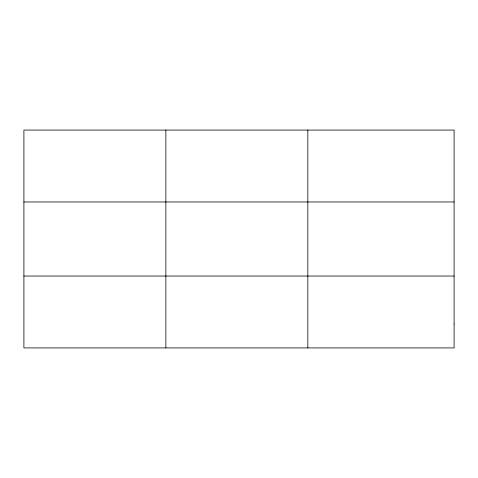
<?xml version="1.0" encoding="UTF-8"?>
<svg xmlns="http://www.w3.org/2000/svg" width="478" height="478" viewBox="0 0 478 478"><rect width="100%" height="100%" fill="white"/><g stroke="black" fill="none" stroke-linecap="round" stroke-linejoin="round"><path stroke-width="0.72" d="M165.866 347.924L165.866 130.076M307.832 347.924L307.832 130.076M23.9 201.967L454.1 201.967M23.9 276.033L454.1 276.033M454.1 323.965L454.1 347.924L23.9 347.924L23.9 130.076L454.1 130.076L454.1 323.965"/></g></svg>
